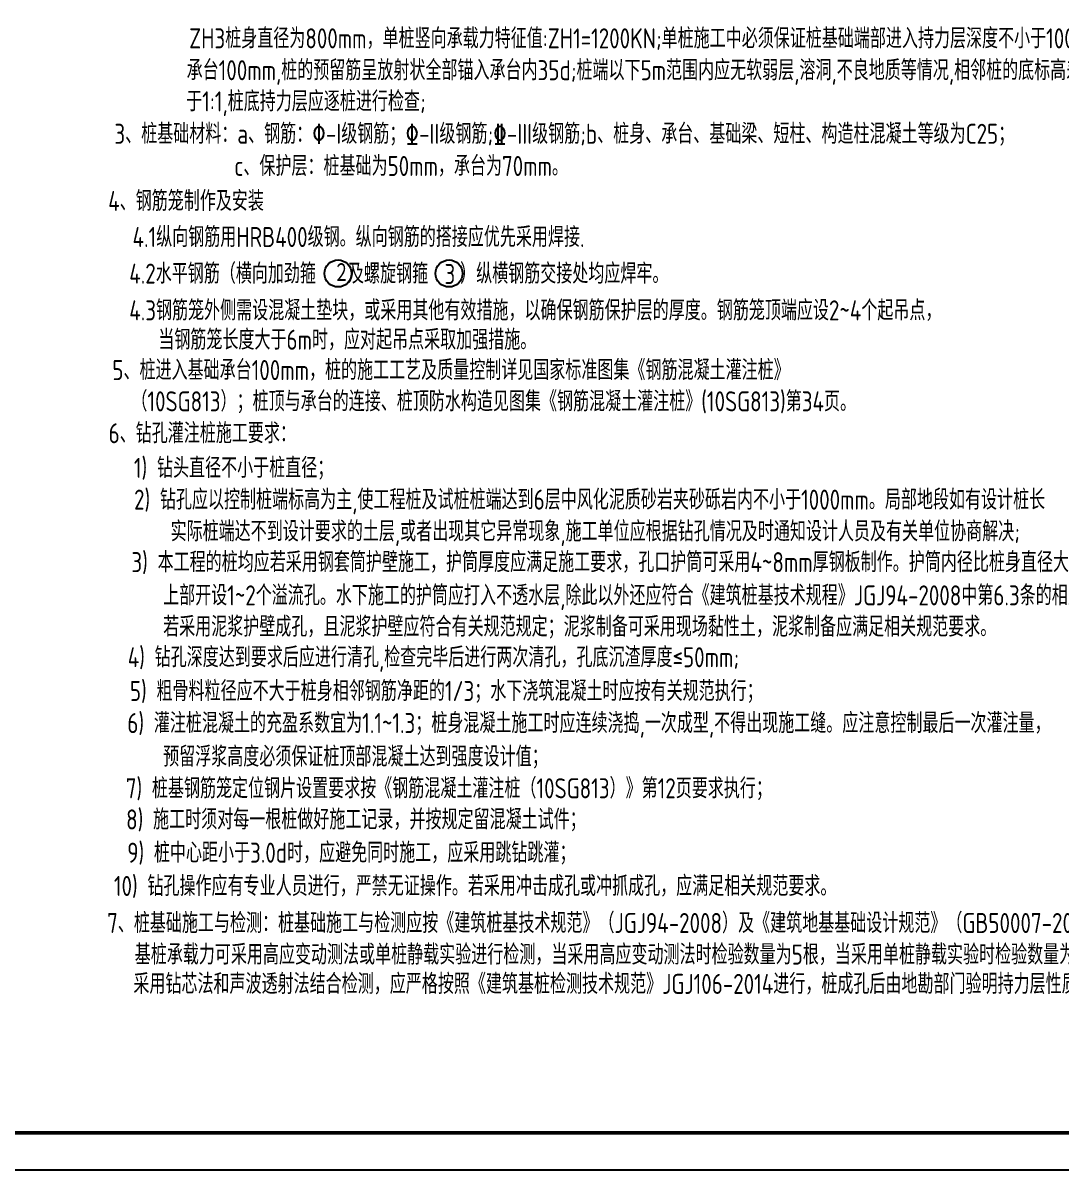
# Model space of a CAD drawing. Extents: x -3102990 to -851544, y -5293060 to -2540151.
# Drawn here: x -2495962 to -2467972, y -2672902 to -2641977 of the extents above; entities that cross this region are included whole.
import ezdxf

# ---------------------------------------------------------------- set-up
doc = ezdxf.new("R2010")
doc.units = 0
doc.header["$LTSCALE"] = 1000
doc.layers.get('0').update_dxf_attribs({"linetype": 'CONTINUOUS'})
doc.layers.add('PUB_TITLE', color=4, linetype='CONTINUOUS')
doc.layers.add('TEXT', color=7, linetype='CONTINUOUS')
doc.layers.add('yichutu', color=7, linetype='CONTINUOUS', true_color=0xffffff, plot=False)
doc.styles.add('TSSD_Rein', font='Tssdeng.shx', dxfattribs={"width": 0.75, "bigfont": 'hztxt.shx'})

# ---------------------------------------------------------------- blocks, each defined once
blk = doc.blocks.new('A$C18BE6784')
at = {"layer": 'PUB_TITLE'}
blk.add_lwpolyline([(0, 0), (0, 42000), (89100, 42000), (89100, 0)], close=True, dxfattribs=at)
at = {"layer": 'PUB_TITLE', "const_width": 100}
blk.add_lwpolyline([(88100, 1000), (88100, 41000), (713, 41000), (713, 1000), (88100, 1000)], dxfattribs=at)
blk = doc.blocks.new('yct-891-420-89100-42000-100-2004.0')
at = {"layer": 'yichutu', "color": 7, "true_color": 0xffffff}
blk.add_lwpolyline([(0, 0), (0, 42000), (89100, 42000), (89100, 0)], close=True, dxfattribs=at)

msp = doc.modelspace()

# ---------------------------------------------------------------- linework, layer by layer
at = {"layer": 'TEXT'}
for centre in [(-2487465.65, -2648731.82), (-2484472.45, -2648731.82)]:
    msp.add_circle(centre, 363.9, dxfattribs=at)

# ---------------------------------------------------------------- block references
at = {"ltscale": 1.5}
msp.add_blockref('A$C18BE6784', (-2540703.82, -2672902.4), dxfattribs=at)
at = {"layer": 'yichutu'}
msp.add_blockref('yct-891-420-89100-42000-100-2004.0', (-2540703.83, -2672902.4), dxfattribs=at)

# ---------------------------------------------------------------- texts
at = {"layer": 'TEXT', "style": 'TSSD_Rein', "width": 0.8}
for s, p in [('ZH3桩身直径为800mm，单桩竖向承载力特征值:ZH1=1200KN;单桩施工中必须保证桩基础端部进入持力层深度不小于1000mm,桩顶嵌入', (-2491481.17, -2642662.52, 120)), ('承台100mm,桩的预留筋呈放射状全部锚入承台内35d;桩端以下5m范围内应无软弱层,溶洞,不良地质等情况,相邻桩的底标高差与桩距比不得大', (-2491548.23, -2643521.52, 120)), ('于1:1,桩底持力层应逐桩进行检查;', (-2491560.56, -2644361.96, 120)), ('3、桩基础材料：a、钢筋：%%130-I级钢筋；%%131-II级钢筋;%%132-III级钢筋;b、桩身、承台、基础梁、短柱、构造柱混凝土等级为C25；', (-2493495.87, -2645235.9, 120)), ('c、保护层：桩基础为50mm，承台为70mm。', (-2490262.82, -2646102.81, 120)), ('4、钢筋笼制作及安装', (-2493663.04, -2647045.95)), ('\u30004.1纵向钢筋用HRB400级钢。纵向钢筋的搭接应优先采用焊接.', (-2493438.56, -2648018.15)), ('4.2水平钢筋（横向加劲箍\u3000\u3000及螺旋钢箍\u3000\u3000）纵横钢筋交接处均应焊牢。', (-2493095.04, -2649004.16)), ('２', (-2487588.78, -2648983.47)), ('3', (-2484595.58, -2649015.11)), ('4.3钢筋笼外侧需设混凝土垫块，或采用其他有效措施，以确保钢筋保护层的厚度。钢筋笼顶端应设2~4个起吊点，', (-2493095.04, -2649995.61)), ('当钢筋笼长度大于6m时，应对起吊点采取加强措施。', (-2492311.56, -2650786.39)), ('5、桩进入基础承台100mm，桩的施工工艺及质量控制详见国家标准图集《钢筋混凝土灌注桩》', (-2493551.11, -2651605.69)), ('   （10SG813）；桩顶与承台的连接、桩顶防水构造见图集《钢筋混凝土灌注桩》(10SG813)第34页。', (-2493824.21, -2652448.43)), ('6、钻孔灌注桩施工要求：', (-2493652.11, -2653308.02)), ('1) 钻头直径不小于桩直径；', (-2492969.97, -2654241.1)), ('2) 钻孔应以控制桩端标高为主,使工程桩及试桩桩端达到6层中风化泥质砂岩夹砂砾岩内不小于1000mm。局部地段如有设计桩长', (-2492966.26, -2655098.43)), ('实际桩端达不到设计要求的土层,或者出现其它异常现象,施工单位应根据钻孔情况及时通知设计人员及有关单位协商解决;  ', (-2491980.87, -2655954.52)), ('3) 本工程的桩均应若采用钢套筒护壁施工，护筒厚度应满足施工要求，孔口护筒可采用4~8mm厚钢板制作。护筒内径比桩身直径大100mm，', (-2493037.51, -2656784.32)), ('上部开设1~2个溢流孔。水下施工的护筒应打入不透水层,除此以外还应符合《建筑桩基技术规程》JGJ94-2008中第6.3条的相关要求。', (-2492182.24, -2657679.33)), ('若采用泥浆护壁成孔，且泥浆护壁应符合有关规范规定；泥浆制备可采用现场黏性土，泥浆制备应满足相关规范要求。', (-2492182.24, -2658523.1)), ('4) 钻孔深度达到要求后应进行清孔,检查完毕后进行两次清孔，孔底沉渣厚度≤50mm; ', (-2493136.23, -2659347.09)), ('5) 粗骨料粒径应不大于桩身相邻钢筋净距的1/3；水下浇筑混凝土时应按有关规范执行；', (-2493077.59, -2660257.31)), ('6) 灌注桩混凝土的充盈系数宜为1.1~1.3；桩身混凝土施工时应连续浇捣,一次成型,不得出现施工缝。应注意控制最后一次灌注量，', (-2493146.67, -2661122.11)), ('预留浮浆高度必须保证桩顶部混凝土达到强度设计值； ', (-2492181.66, -2662026.01)), ('7) 桩基钢筋笼定位钢片设置要求按《钢筋混凝土灌注桩（10SG813）》第12页要求执行；', (-2493188.84, -2662880.72)), ('8) 施工时须对每一根桩做好施工记录，并按规定留混凝土试件；', (-2493180.05, -2663720.69)), ('9) 桩中心距小于3.0d时，应避免同时施工，应采用跳钻跳灌；', (-2493150.16, -2664616.1)), ('10) 钻孔操作应有专业人员进行，严禁无证操作。若采用冲击成孔或冲抓成孔，应满足相关规范要求。', (-2493509.89, -2665513.8)), ('7、桩基础施工与检测：桩基础施工与检测应按《建筑桩基技术规范》（JGJ94-2008）及《建筑地基基础设计规范》（GB50007-2011）的有关规定执行,', (-2493692.53, -2666511.96, 70.2)), ('基桩承载力可采用高应变动测法或单桩静载实验进行检测，当采用高应变动测法时检验数量为5根，当采用单桩静载实验时检验数量为3根；桩身完整性检测应', (-2492947.02, -2667363, 70.2)), ('采用钻芯法和声波透射法结合检测，应严格按照《建筑基桩检测技术规范》JGJ106-2014进行，桩成孔后由地勘部门验明持力层性质后,方可进入桩身施工。', (-2492983.71, -2668153.35, 70.2))]:
    msp.add_text(s, height=540, dxfattribs=at).set_placement(p)

doc.saveas('drawing.dxf')
